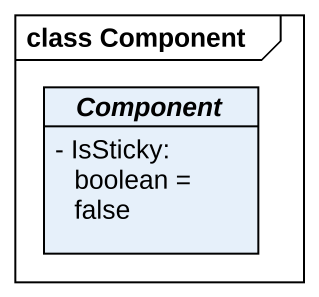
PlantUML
@startuml
mainframe class Component
hide circle
hide empty members
skinparam classAttributeIconSize 0
abstract class "Component" as Component_ {
  - IsSticky: boolean = false
}
@enduml
